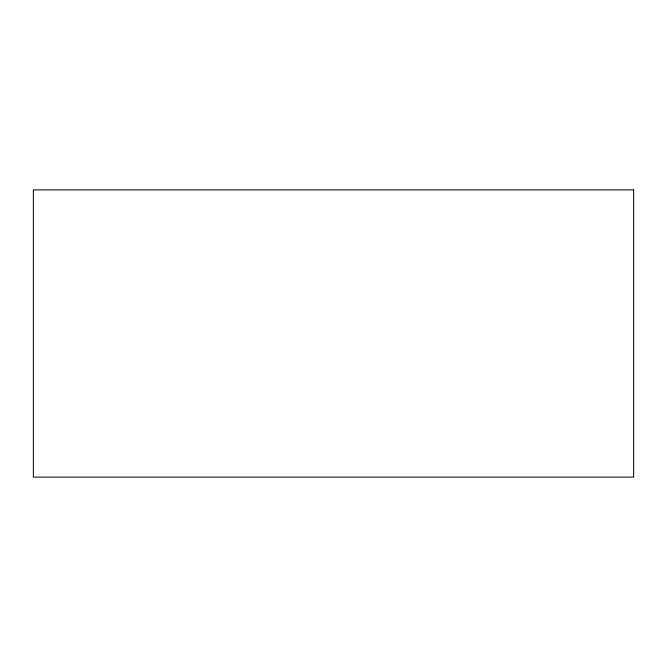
<?xml version="1.0" encoding="UTF-8"?>
<svg xmlns="http://www.w3.org/2000/svg" width="667" height="667" viewBox="0 0 667 667"><rect width="100%" height="100%" fill="white"/><g stroke="black" fill="none" stroke-linecap="round" stroke-linejoin="round"><path stroke-width="1" d="M633.65 189.895L33.35 189.895L33.35 477.105L633.65 477.105L633.65 189.895"/></g></svg>
